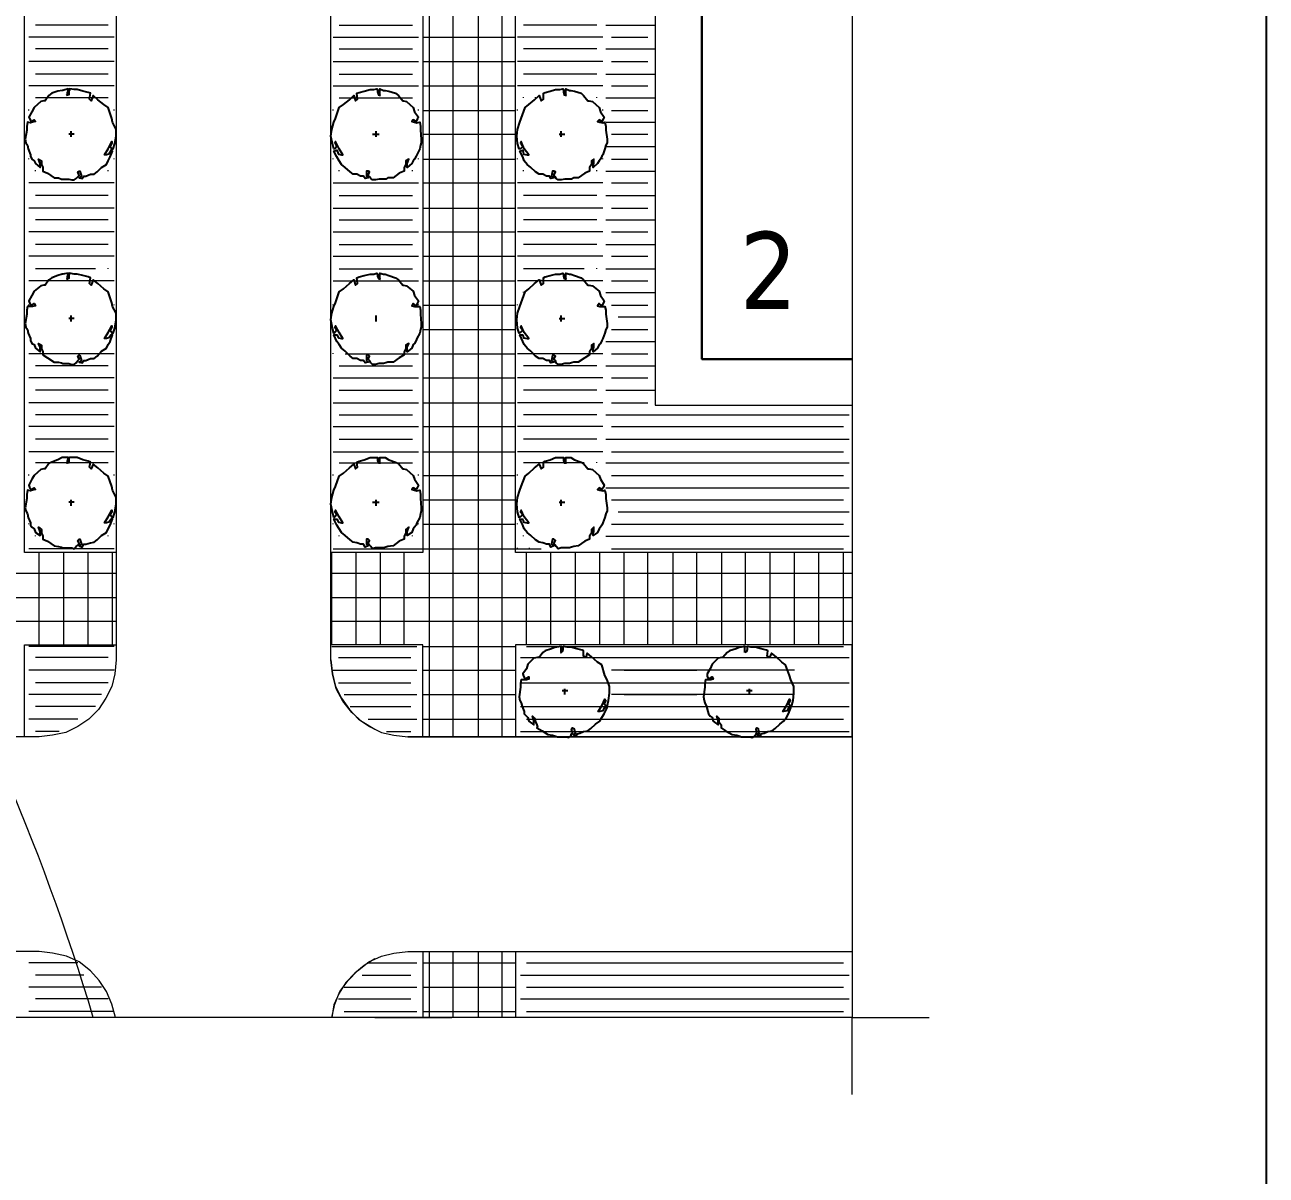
# Model space of a CAD drawing. Extents: x -39.3 to 16.4, y 0 to 11.7.
# Drawn here: x 13.631 to 16.425, y 5.845 to 8.434 of the extents above; entities that cross this region are included whole.
import ezdxf

# ---------------------------------------------------------------- set-up
doc = ezdxf.new("R2010")
doc.units = 0
doc.header["$MEASUREMENT"] = 0
doc.layers.add('PDF _Геометрия', color=7, linetype='Continuous')
doc.layers.add('PDF _Текст', color=7, linetype='Continuous')
doc.styles.add('PDF Tahoma', font='tahoma.ttf')

msp = doc.modelspace()

# ---------------------------------------------------------------- linework, layer by layer
at = {"layer": 'PDF _Геометрия', "lineweight": 25}
for points in [[(0.1083, 0), (0.1083, 11.69), (16.425, 11.69), (16.425, 0)], [(13.725, 8.275), (13.7267, 8.2767), (13.7267, 8.2783), (13.7267, 8.2817), (13.7283, 8.285), (13.7283, 8.29), (13.7167, 8.2867), (13.715, 8.2867), (13.705, 8.285), (13.6917, 8.28), (13.685, 8.275), (13.6767, 8.2633), (13.6733, 8.2633), (13.6667, 8.2617), (13.6517, 8.2483), (13.6467, 8.2383), (13.64, 8.2267), (13.6417, 8.2233), (13.645, 8.2167), (13.6517, 8.22), (13.655, 8.2167), (13.6483, 8.215), (13.6433, 8.2133), (13.6367, 8.215), (13.635, 8.205), (13.635, 8.1967), (13.6317, 8.1767), (13.6333, 8.1683), (13.6367, 8.1633), (13.6383, 8.155), (13.6433, 8.1417), (13.6433, 8.1383), (13.6467, 8.1317), (13.6517, 8.1283), (13.655, 8.1217), (13.665, 8.1133), (13.665, 8.1167), (13.665, 8.1217), (13.6617, 8.1317), (13.6683, 8.1283), (13.6683, 8.12), (13.6717, 8.1133), (13.6717, 8.1083), (13.6717, 8.105), (13.6817, 8.1), (13.6967, 8.09), (13.7067, 8.09), (13.7133, 8.0867), (13.7167, 8.0867), (13.73, 8.0867), (13.7367, 8.085), (13.7417, 8.085), (13.7467, 8.0883), (13.75, 8.0917), (13.7533, 8.095), (13.75, 8.1033), (13.7533, 8.105), (13.755, 8.105), (13.7583, 8.0933), (13.7533, 8.09), (13.76, 8.0883), (13.7633, 8.0933), (13.7683, 8.0933), (13.7783, 8.0983), (13.7867, 8.0983), (13.7933, 8.1033), (13.8033, 8.1133), (13.815, 8.12), (13.8183, 8.1283), (13.8233, 8.1367), (13.8283, 8.15), (13.825, 8.1517), (13.82, 8.1433), (13.815, 8.1417), (13.81, 8.1417), (13.8183, 8.155), (13.8267, 8.1717), (13.8267, 8.1683), (13.8233, 8.16), (13.8267, 8.155), (13.83, 8.155), (13.8333, 8.1667), (13.8367, 8.1833), (13.8367, 8.1983), (13.8283, 8.215), (13.8267, 8.2233), (13.8183, 8.2483), (13.8083, 8.255), (13.795, 8.265), (13.785, 8.275), (13.78, 8.2633), (13.7767, 8.2667), (13.7783, 8.28), (13.7733, 8.2817), (13.7617, 8.285), (13.7483, 8.2883), (13.7417, 8.2883), (13.7317, 8.29), (13.7317, 8.2867), (13.73, 8.2867), (13.73, 8.2833), (13.73, 8.2767)], [(14.4317, 8.275), (14.43, 8.2767), (14.43, 8.2783), (14.43, 8.2817), (14.43, 8.285), (14.43, 8.29), (14.4383, 8.2867), (14.4417, 8.2867), (14.45, 8.285), (14.465, 8.28), (14.4717, 8.275), (14.4817, 8.2633), (14.4833, 8.2633), (14.49, 8.2617), (14.505, 8.2483), (14.5083, 8.2383), (14.5167, 8.2267), (14.515, 8.2233), (14.5117, 8.2167), (14.505, 8.22), (14.5017, 8.2167), (14.5083, 8.215), (14.5133, 8.2133), (14.52, 8.215), (14.5217, 8.205), (14.5217, 8.1967), (14.5233, 8.1767), (14.5233, 8.1683), (14.5217, 8.1633), (14.52, 8.155), (14.5133, 8.1417), (14.5117, 8.1383), (14.5083, 8.1317), (14.505, 8.1283), (14.5017, 8.1217), (14.4917, 8.1133), (14.4917, 8.1167), (14.4917, 8.1217), (14.495, 8.1317), (14.4883, 8.1283), (14.4883, 8.12), (14.485, 8.1133), (14.485, 8.1083), (14.485, 8.105), (14.4733, 8.1), (14.46, 8.09), (14.4483, 8.09), (14.4433, 8.0867), (14.4383, 8.0867), (14.4283, 8.0867), (14.42, 8.085), (14.4133, 8.085), (14.41, 8.0883), (14.4067, 8.0917), (14.4033, 8.095), (14.4067, 8.1033), (14.4033, 8.105), (14.4, 8.105), (14.4, 8.0933), (14.4033, 8.09), (14.3967, 8.0883), (14.3933, 8.0933), (14.3867, 8.0933), (14.3783, 8.0983), (14.37, 8.0983), (14.3633, 8.1033), (14.3517, 8.1133), (14.3433, 8.12), (14.3383, 8.1283), (14.3333, 8.1367), (14.3267, 8.15), (14.3333, 8.1517), (14.3367, 8.1433), (14.3433, 8.1417), (14.3467, 8.1417), (14.3383, 8.155), (14.33, 8.1717), (14.3283, 8.1683), (14.3333, 8.16), (14.3283, 8.155), (14.3267, 8.155), (14.3233, 8.1667), (14.32, 8.1833), (14.3217, 8.1983), (14.3267, 8.215), (14.33, 8.2233), (14.3383, 8.2483), (14.3483, 8.255), (14.3617, 8.265), (14.3717, 8.275), (14.375, 8.2633), (14.38, 8.2667), (14.3783, 8.28), (14.3833, 8.2817), (14.395, 8.285), (14.4083, 8.2883), (14.4167, 8.2883), (14.4233, 8.29), (14.425, 8.2867), (14.425, 8.2833), (14.4267, 8.2767)], [(14.85, 8.275), (14.8483, 8.2767), (14.8483, 8.2783), (14.8483, 8.2817), (14.8483, 8.285), (14.8483, 8.29), (14.8567, 8.2867), (14.86, 8.2867), (14.8683, 8.285), (14.8833, 8.28), (14.8883, 8.275), (14.8983, 8.2633), (14.9, 8.2633), (14.9083, 8.2617), (14.9233, 8.2483), (14.9267, 8.2383), (14.935, 8.2267), (14.9333, 8.2233), (14.93, 8.2167), (14.9233, 8.22), (14.92, 8.2167), (14.925, 8.215), (14.9317, 8.2133), (14.9367, 8.215), (14.9383, 8.205), (14.9383, 8.1967), (14.9417, 8.1767), (14.9417, 8.1683), (14.9383, 8.1633), (14.9367, 8.155), (14.9317, 8.1417), (14.93, 8.1383), (14.9267, 8.1317), (14.9233, 8.1283), (14.92, 8.1217), (14.91, 8.1133), (14.91, 8.1167), (14.9117, 8.1217), (14.9117, 8.1317), (14.9067, 8.1283), (14.9067, 8.12), (14.9017, 8.1133), (14.9017, 8.1083), (14.9017, 8.105), (14.8917, 8.1), (14.8767, 8.09), (14.8667, 8.09), (14.8617, 8.0867), (14.8567, 8.0867), (14.8467, 8.0867), (14.8383, 8.085), (14.8317, 8.085), (14.8267, 8.0883), (14.825, 8.0917), (14.8217, 8.095), (14.825, 8.1033), (14.8217, 8.105), (14.8183, 8.105), (14.8167, 8.0933), (14.8217, 8.09), (14.815, 8.0883), (14.8117, 8.0933), (14.805, 8.0933), (14.7967, 8.0983), (14.7883, 8.0983), (14.78, 8.1033), (14.77, 8.1133), (14.7617, 8.12), (14.755, 8.1283), (14.7517, 8.1367), (14.745, 8.15), (14.7517, 8.1517), (14.7533, 8.1433), (14.7617, 8.1417), (14.765, 8.1417), (14.755, 8.155), (14.7483, 8.1717), (14.7467, 8.1683), (14.7517, 8.16), (14.7467, 8.155), (14.7433, 8.155), (14.74, 8.1667), (14.7383, 8.1833), (14.74, 8.1983), (14.745, 8.215), (14.7483, 8.2233), (14.7567, 8.2483), (14.765, 8.255), (14.7783, 8.265), (14.7883, 8.275), (14.7933, 8.2633), (14.7983, 8.2667), (14.7983, 8.28), (14.8017, 8.2817), (14.8133, 8.285), (14.825, 8.2883), (14.835, 8.2883), (14.8417, 8.29), (14.8433, 8.2867), (14.8433, 8.2833), (14.845, 8.2767)], [(13.725, 7.8617), (13.7267, 7.8617), (13.7267, 7.8633), (13.7267, 7.8667), (13.7283, 7.8717), (13.7283, 7.875), (13.7167, 7.8733), (13.715, 7.8733), (13.705, 7.87), (13.6917, 7.865), (13.685, 7.86), (13.6767, 7.8483), (13.6733, 7.8483), (13.6667, 7.8467), (13.6517, 7.835), (13.6467, 7.825), (13.64, 7.8133), (13.6417, 7.8083), (13.645, 7.8017), (13.6517, 7.8067), (13.655, 7.8017), (13.6483, 7.8), (13.6433, 7.8), (13.6367, 7.8), (13.635, 7.7917), (13.635, 7.7833), (13.6317, 7.7617), (13.6333, 7.7533), (13.6367, 7.7483), (13.6383, 7.74), (13.6433, 7.7283), (13.6433, 7.7233), (13.6467, 7.7167), (13.6517, 7.715), (13.655, 7.7067), (13.665, 7.6983), (13.665, 7.7033), (13.665, 7.7083), (13.6617, 7.7167), (13.6683, 7.7133), (13.6683, 7.705), (13.6717, 7.6983), (13.6717, 7.6933), (13.6717, 7.6917), (13.6817, 7.685), (13.6967, 7.675), (13.7067, 7.675), (13.7133, 7.6733), (13.7167, 7.6717), (13.73, 7.6717), (13.7367, 7.67), (13.7417, 7.67), (13.7467, 7.6733), (13.75, 7.6783), (13.7533, 7.6817), (13.75, 7.6883), (13.7533, 7.6917), (13.755, 7.69), (13.7583, 7.6783), (13.7533, 7.675), (13.76, 7.6733), (13.7633, 7.6783), (13.7683, 7.6783), (13.7783, 7.6833), (13.7867, 7.6833), (13.7933, 7.6883), (13.8033, 7.7), (13.815, 7.7067), (13.8183, 7.715), (13.8233, 7.7217), (13.8283, 7.7367), (13.825, 7.7367), (13.82, 7.73), (13.815, 7.7283), (13.81, 7.7283), (13.8183, 7.7417), (13.8267, 7.7567), (13.8267, 7.7533), (13.8233, 7.7467), (13.8267, 7.7417), (13.83, 7.74), (13.8333, 7.7517), (13.8367, 7.77), (13.8367, 7.785), (13.8283, 7.8), (13.8267, 7.8083), (13.8183, 7.8333), (13.8083, 7.84), (13.795, 7.8517), (13.785, 7.86), (13.78, 7.8483), (13.7767, 7.8517), (13.7783, 7.865), (13.7733, 7.8667), (13.7617, 7.87), (13.7483, 7.8733), (13.7417, 7.8733), (13.7317, 7.875), (13.7317, 7.8733), (13.73, 7.8717), (13.73, 7.8683), (13.73, 7.8633)], [(14.4317, 7.8617), (14.43, 7.8617), (14.43, 7.8633), (14.43, 7.8667), (14.43, 7.8717), (14.43, 7.875), (14.4383, 7.8733), (14.4417, 7.8733), (14.45, 7.87), (14.465, 7.865), (14.4717, 7.86), (14.4817, 7.8483), (14.4833, 7.8483), (14.49, 7.8467), (14.505, 7.835), (14.5083, 7.825), (14.5167, 7.8133), (14.515, 7.8083), (14.5117, 7.8017), (14.505, 7.8067), (14.5017, 7.8017), (14.5083, 7.8), (14.5133, 7.8), (14.52, 7.8), (14.5217, 7.7917), (14.5217, 7.7833), (14.5233, 7.7617), (14.5233, 7.7533), (14.5217, 7.7483), (14.52, 7.74), (14.5133, 7.7283), (14.5117, 7.7233), (14.5083, 7.7167), (14.505, 7.715), (14.5017, 7.7067), (14.4917, 7.6983), (14.4917, 7.7033), (14.4917, 7.7083), (14.495, 7.7167), (14.4883, 7.7133), (14.4883, 7.705), (14.485, 7.6983), (14.485, 7.6933), (14.485, 7.6917), (14.4733, 7.685), (14.46, 7.675), (14.4483, 7.675), (14.4433, 7.6733), (14.4383, 7.6717), (14.4283, 7.6717), (14.42, 7.67), (14.4133, 7.67), (14.41, 7.6733), (14.4067, 7.6783), (14.4033, 7.6817), (14.4067, 7.6883), (14.4033, 7.6917), (14.4, 7.69), (14.4, 7.6783), (14.4033, 7.675), (14.3967, 7.6733), (14.3933, 7.6783), (14.3867, 7.6783), (14.3783, 7.6833), (14.37, 7.6833), (14.3633, 7.6883), (14.3517, 7.7), (14.3433, 7.7067), (14.3383, 7.715), (14.3333, 7.7217), (14.3267, 7.7367), (14.3333, 7.7367), (14.3367, 7.73), (14.3433, 7.7283), (14.3467, 7.7283), (14.3383, 7.7417), (14.33, 7.7567), (14.3283, 7.7533), (14.3333, 7.7467), (14.3283, 7.7417), (14.3267, 7.74), (14.3233, 7.7517), (14.32, 7.77), (14.3217, 7.785), (14.3267, 7.8), (14.33, 7.8083), (14.3383, 7.8333), (14.3483, 7.84), (14.3617, 7.8517), (14.3717, 7.86), (14.375, 7.8483), (14.38, 7.8517), (14.3783, 7.865), (14.3833, 7.8667), (14.395, 7.87), (14.4083, 7.8733), (14.4167, 7.8733), (14.4233, 7.875), (14.425, 7.8733), (14.425, 7.8717), (14.425, 7.8683), (14.4267, 7.8633)], [(14.85, 7.8617), (14.8483, 7.8617), (14.8483, 7.8633), (14.8483, 7.8667), (14.8483, 7.8717), (14.8483, 7.875), (14.8567, 7.8733), (14.86, 7.8733), (14.8683, 7.87), (14.8833, 7.865), (14.8883, 7.86), (14.8983, 7.8483), (14.9, 7.8483), (14.9083, 7.8467), (14.9233, 7.835), (14.9267, 7.825), (14.935, 7.8133), (14.9333, 7.8083), (14.93, 7.8017), (14.9233, 7.8067), (14.92, 7.8017), (14.925, 7.8), (14.9317, 7.8), (14.9367, 7.8), (14.9383, 7.7917), (14.9383, 7.7833), (14.9417, 7.7617), (14.9417, 7.7533), (14.9383, 7.7483), (14.9367, 7.74), (14.9317, 7.7283), (14.93, 7.7233), (14.9267, 7.7167), (14.9233, 7.715), (14.92, 7.7067), (14.91, 7.6983), (14.91, 7.7033), (14.9117, 7.7083), (14.9117, 7.7167), (14.9067, 7.7133), (14.9067, 7.705), (14.9017, 7.6983), (14.9017, 7.6933), (14.9017, 7.6917), (14.8917, 7.685), (14.8767, 7.675), (14.8667, 7.675), (14.8617, 7.6733), (14.8567, 7.6717), (14.8467, 7.6717), (14.8383, 7.67), (14.8317, 7.67), (14.8267, 7.6733), (14.825, 7.6783), (14.8217, 7.6817), (14.825, 7.6883), (14.8217, 7.6917), (14.8183, 7.69), (14.8167, 7.6783), (14.8217, 7.675), (14.815, 7.6733), (14.8117, 7.6783), (14.805, 7.6783), (14.7967, 7.6833), (14.7883, 7.6833), (14.78, 7.6883), (14.77, 7.7), (14.7617, 7.7067), (14.755, 7.715), (14.7517, 7.7217), (14.745, 7.7367), (14.7517, 7.7367), (14.7533, 7.73), (14.7617, 7.7283), (14.765, 7.7283), (14.755, 7.7417), (14.7483, 7.7567), (14.7467, 7.7533), (14.7517, 7.7467), (14.7467, 7.7417), (14.7433, 7.74), (14.74, 7.7517), (14.7383, 7.77), (14.74, 7.785), (14.745, 7.8), (14.7483, 7.8083), (14.7567, 7.8333), (14.765, 7.84), (14.7783, 7.8517), (14.7883, 7.86), (14.7933, 7.8483), (14.7983, 7.8517), (14.7983, 7.865), (14.8017, 7.8667), (14.8133, 7.87), (14.825, 7.8733), (14.835, 7.8733), (14.8417, 7.875), (14.8433, 7.8733), (14.8433, 7.8717), (14.8433, 7.8683), (14.845, 7.8633)], [(13.725, 7.4483), (13.7267, 7.4483), (13.7267, 7.4517), (13.7283, 7.4567), (13.7283, 7.46), (13.7167, 7.46), (13.715, 7.46), (13.705, 7.455), (13.6917, 7.45), (13.685, 7.4467), (13.6767, 7.435), (13.6733, 7.435), (13.6667, 7.4333), (13.6517, 7.42), (13.6467, 7.4117), (13.64, 7.3983), (13.6417, 7.3933), (13.645, 7.3883), (13.6517, 7.3917), (13.655, 7.3883), (13.6483, 7.3867), (13.6433, 7.385), (13.6367, 7.3867), (13.635, 7.3767), (13.635, 7.3683), (13.6317, 7.3467), (13.6333, 7.34), (13.6367, 7.3333), (13.6383, 7.325), (13.6433, 7.3133), (13.6433, 7.3083), (13.6467, 7.3033), (13.6517, 7.3), (13.655, 7.2917), (13.665, 7.285), (13.665, 7.29), (13.665, 7.2933), (13.6617, 7.3033), (13.6683, 7.2983), (13.6683, 7.29), (13.6717, 7.2833), (13.6717, 7.28), (13.6717, 7.2767), (13.6817, 7.2717), (13.6967, 7.2617), (13.7067, 7.26), (13.7133, 7.2583), (13.7167, 7.2567), (13.73, 7.2567), (13.7367, 7.2567), (13.7417, 7.255), (13.7467, 7.26), (13.75, 7.2633), (13.7533, 7.2667), (13.75, 7.2733), (13.7533, 7.2767), (13.755, 7.2767), (13.7583, 7.265), (13.7533, 7.2617), (13.76, 7.2583), (13.7633, 7.265), (13.7683, 7.265), (13.7783, 7.2683), (13.7867, 7.27), (13.7933, 7.275), (13.8033, 7.285), (13.815, 7.2917), (13.8183, 7.3), (13.8233, 7.3083), (13.8283, 7.3217), (13.825, 7.3217), (13.82, 7.315), (13.815, 7.3133), (13.81, 7.3133), (13.8183, 7.3267), (13.8267, 7.3417), (13.8267, 7.3383), (13.8233, 7.3317), (13.8267, 7.3267), (13.83, 7.325), (13.8333, 7.3383), (13.8367, 7.355), (13.8367, 7.37), (13.8283, 7.3867), (13.8267, 7.395), (13.8183, 7.4183), (13.8083, 7.425), (13.795, 7.4367), (13.785, 7.445), (13.78, 7.435), (13.7767, 7.4383), (13.7783, 7.45), (13.7733, 7.4517), (13.7617, 7.455), (13.7483, 7.46), (13.7417, 7.46), (13.7317, 7.46), (13.73, 7.4583), (13.73, 7.4533), (13.73, 7.4483)], [(14.4317, 7.4483), (14.43, 7.4483), (14.43, 7.4517), (14.43, 7.4567), (14.43, 7.46), (14.4383, 7.46), (14.4417, 7.46), (14.45, 7.455), (14.465, 7.45), (14.4717, 7.4467), (14.4817, 7.435), (14.4833, 7.435), (14.49, 7.4333), (14.505, 7.42), (14.5083, 7.4117), (14.5167, 7.3983), (14.515, 7.3933), (14.5117, 7.3883), (14.505, 7.3917), (14.5017, 7.3883), (14.5083, 7.3867), (14.5133, 7.385), (14.52, 7.3867), (14.5217, 7.3767), (14.5217, 7.3683), (14.5233, 7.3467), (14.5233, 7.34), (14.5217, 7.3333), (14.52, 7.325), (14.5133, 7.3133), (14.5117, 7.3083), (14.5083, 7.3033), (14.505, 7.3), (14.5017, 7.2917), (14.4917, 7.285), (14.4917, 7.29), (14.4917, 7.2933), (14.495, 7.3033), (14.4883, 7.2983), (14.4883, 7.29), (14.485, 7.2833), (14.485, 7.28), (14.485, 7.2767), (14.4733, 7.2717), (14.46, 7.2617), (14.4483, 7.26), (14.4433, 7.2583), (14.4383, 7.2567), (14.4283, 7.2567), (14.42, 7.2567), (14.4133, 7.255), (14.41, 7.26), (14.4067, 7.2633), (14.4033, 7.2667), (14.4067, 7.2733), (14.4033, 7.2767), (14.4, 7.2767), (14.4, 7.265), (14.4033, 7.2617), (14.3967, 7.2583), (14.3933, 7.265), (14.3867, 7.265), (14.3783, 7.2683), (14.37, 7.27), (14.3633, 7.275), (14.3517, 7.285), (14.3433, 7.2917), (14.3383, 7.3), (14.3333, 7.3083), (14.3267, 7.3217), (14.3333, 7.3217), (14.3367, 7.315), (14.3433, 7.3133), (14.3467, 7.3133), (14.3383, 7.3267), (14.33, 7.3417), (14.3283, 7.3383), (14.3333, 7.3317), (14.3283, 7.3267), (14.3267, 7.325), (14.3233, 7.3383), (14.32, 7.355), (14.3217, 7.37), (14.3267, 7.3867), (14.33, 7.395), (14.3383, 7.4183), (14.3483, 7.425), (14.3617, 7.4367), (14.3717, 7.445), (14.375, 7.435), (14.38, 7.4383), (14.3783, 7.45), (14.3833, 7.4517), (14.395, 7.455), (14.4083, 7.46), (14.4167, 7.46), (14.4233, 7.46), (14.425, 7.46), (14.425, 7.4583), (14.425, 7.4533), (14.4267, 7.4483)], [(14.85, 7.4483), (14.8483, 7.4483), (14.8483, 7.4517), (14.8483, 7.4567), (14.8483, 7.46), (14.8567, 7.46), (14.86, 7.46), (14.8683, 7.455), (14.8833, 7.45), (14.8883, 7.4467), (14.8983, 7.435), (14.9, 7.435), (14.9083, 7.4333), (14.9233, 7.42), (14.9267, 7.4117), (14.935, 7.3983), (14.9333, 7.3933), (14.93, 7.3883), (14.9233, 7.3917), (14.92, 7.3883), (14.925, 7.3867), (14.9317, 7.385), (14.9367, 7.3867), (14.9383, 7.3767), (14.9383, 7.3683), (14.9417, 7.3467), (14.9417, 7.34), (14.9383, 7.3333), (14.9367, 7.325), (14.9317, 7.3133), (14.93, 7.3083), (14.9267, 7.3033), (14.9233, 7.3), (14.92, 7.2917), (14.91, 7.285), (14.91, 7.29), (14.9117, 7.2933), (14.9117, 7.3033), (14.9067, 7.2983), (14.9067, 7.29), (14.9017, 7.2833), (14.9017, 7.28), (14.9017, 7.2767), (14.8917, 7.2717), (14.8767, 7.2617), (14.8667, 7.26), (14.8617, 7.2583), (14.8567, 7.2567), (14.8467, 7.2567), (14.8383, 7.2567), (14.8317, 7.255), (14.8267, 7.26), (14.825, 7.2633), (14.8217, 7.2667), (14.825, 7.2733), (14.8217, 7.2767), (14.8183, 7.2767), (14.8167, 7.265), (14.8217, 7.2617), (14.815, 7.2583), (14.8117, 7.265), (14.805, 7.265), (14.7967, 7.2683), (14.7883, 7.27), (14.78, 7.275), (14.77, 7.285), (14.7617, 7.2917), (14.755, 7.3), (14.7517, 7.3083), (14.745, 7.3217), (14.7517, 7.3217), (14.7533, 7.315), (14.7617, 7.3133), (14.765, 7.3133), (14.755, 7.3267), (14.7483, 7.3417), (14.7467, 7.3383), (14.7517, 7.3317), (14.7467, 7.3267), (14.7433, 7.325), (14.74, 7.3383), (14.7383, 7.355), (14.74, 7.37), (14.745, 7.3867), (14.7483, 7.395), (14.7567, 7.4183), (14.765, 7.425), (14.7783, 7.4367), (14.7883, 7.445), (14.7933, 7.435), (14.7983, 7.4383), (14.7983, 7.45), (14.8017, 7.4517), (14.8133, 7.455), (14.825, 7.46), (14.835, 7.46), (14.8417, 7.46), (14.8433, 7.46), (14.8433, 7.4583), (14.8433, 7.4533), (14.845, 7.4483)], [(14.8367, 7.0217), (14.8383, 7.0217), (14.8383, 7.0233), (14.8383, 7.0267), (14.8383, 7.0317), (14.8383, 7.035), (14.8283, 7.0333), (14.825, 7.0333), (14.8167, 7.03), (14.8017, 7.025), (14.7967, 7.0217), (14.7883, 7.01), (14.785, 7.01), (14.7767, 7.0083), (14.7633, 6.995), (14.76, 6.985), (14.7517, 6.9733), (14.7533, 6.9683), (14.7567, 6.9617), (14.765, 6.9667), (14.765, 6.9617), (14.76, 6.96), (14.7533, 6.96), (14.7483, 6.96), (14.7467, 6.9517), (14.7467, 6.9433), (14.7433, 6.9217), (14.745, 6.9133), (14.7483, 6.9083), (14.75, 6.9), (14.755, 6.8883), (14.755, 6.8833), (14.76, 6.8783), (14.7633, 6.875), (14.765, 6.8667), (14.7767, 6.8583), (14.7767, 6.8633), (14.7767, 6.8683), (14.7733, 6.8783), (14.7783, 6.8733), (14.78, 6.865), (14.7833, 6.8583), (14.785, 6.8533), (14.7833, 6.8517), (14.795, 6.845), (14.8083, 6.8367), (14.8183, 6.835), (14.825, 6.8333), (14.83, 6.8317), (14.84, 6.8317), (14.8483, 6.8317), (14.855, 6.83), (14.86, 6.8333), (14.8617, 6.8383), (14.8633, 6.8417), (14.8617, 6.8483), (14.8633, 6.8517), (14.8667, 6.85), (14.87, 6.8383), (14.865, 6.8367), (14.8717, 6.8333), (14.875, 6.8383), (14.88, 6.84), (14.8883, 6.8433), (14.8983, 6.845), (14.905, 6.85), (14.915, 6.86), (14.925, 6.8667), (14.93, 6.875), (14.935, 6.8833), (14.9417, 6.8967), (14.935, 6.8967), (14.9317, 6.89), (14.925, 6.8883), (14.9217, 6.8883), (14.93, 6.9017), (14.9367, 6.9167), (14.9383, 6.9133), (14.935, 6.9067), (14.9383, 6.9017), (14.9417, 6.9), (14.945, 6.9133), (14.9467, 6.93), (14.9467, 6.945), (14.9417, 6.96), (14.9367, 6.97), (14.93, 6.9933), (14.92, 7), (14.9067, 7.0117), (14.8967, 7.02), (14.8933, 7.01), (14.8883, 7.0133), (14.8883, 7.025), (14.885, 7.0267), (14.8733, 7.03), (14.86, 7.0333), (14.8517, 7.0333), (14.8433, 7.035), (14.8433, 7.0333), (14.8417, 7.0317), (14.8417, 7.0283), (14.84, 7.0233)], [(15.2517, 7.0217), (15.2517, 7.0233), (15.2517, 7.0267), (15.2517, 7.0317), (15.2517, 7.035), (15.2433, 7.0333), (15.24, 7.0333), (15.2317, 7.03), (15.2167, 7.025), (15.2117, 7.0217), (15.2017, 7.01), (15.2, 7.01), (15.1917, 7.0083), (15.1783, 6.995), (15.1733, 6.985), (15.1667, 6.9733), (15.1667, 6.9683), (15.17, 6.9617), (15.1783, 6.9667), (15.18, 6.9617), (15.175, 6.96), (15.1683, 6.96), (15.1633, 6.96), (15.1617, 6.9517), (15.1617, 6.9433), (15.1583, 6.9217), (15.16, 6.9133), (15.1617, 6.9083), (15.165, 6.9), (15.1683, 6.8883), (15.17, 6.8833), (15.1733, 6.8783), (15.1783, 6.875), (15.18, 6.8667), (15.1917, 6.8583), (15.1917, 6.8633), (15.1917, 6.8683), (15.1883, 6.8783), (15.1933, 6.8733), (15.1933, 6.865), (15.1983, 6.8583), (15.1983, 6.8533), (15.1983, 6.8517), (15.2083, 6.845), (15.2233, 6.8367), (15.2333, 6.835), (15.24, 6.8333), (15.2433, 6.8317), (15.255, 6.8317), (15.2633, 6.8317), (15.2683, 6.83), (15.2733, 6.8333), (15.2767, 6.8383), (15.2783, 6.8417), (15.2767, 6.8483), (15.2783, 6.8517), (15.2817, 6.85), (15.2833, 6.8383), (15.2783, 6.8367), (15.2867, 6.8333), (15.2883, 6.8383), (15.295, 6.84), (15.3033, 6.8433), (15.3133, 6.845), (15.32, 6.85), (15.33, 6.86), (15.3383, 6.8667), (15.345, 6.875), (15.35, 6.8833), (15.355, 6.8967), (15.35, 6.8967), (15.3467, 6.89), (15.3383, 6.8883), (15.3367, 6.8883), (15.345, 6.9017), (15.3517, 6.9167), (15.3533, 6.9133), (15.35, 6.9067), (15.3533, 6.9017), (15.3567, 6.9), (15.36, 6.9133), (15.3617, 6.93), (15.3617, 6.945), (15.355, 6.96), (15.3517, 6.97), (15.3433, 6.9933), (15.335, 7), (15.3217, 7.0117), (15.3117, 7.02), (15.3067, 7.01), (15.3017, 7.0133), (15.3033, 7.025), (15.3, 7.0267), (15.2883, 7.03), (15.275, 7.0333), (15.265, 7.0333), (15.2583, 7.035), (15.2567, 7.0333), (15.2567, 7.0317), (15.2567, 7.0283), (15.255, 7.0233)]]:
    msp.add_lwpolyline(points, close=True, dxfattribs=at)
at = {"layer": 'PDF _Геометрия', "lineweight": 13}
for points in [[(13.8367, 10.66), (13.8367, 7.005), (13.8333, 6.9733), (13.8267, 6.945), (13.8133, 6.9183), (13.7967, 6.8933), (13.775, 6.8717), (13.75, 6.855), (13.7233, 6.8417), (13.6933, 6.835), (13.6633, 6.8317), (9.2117, 6.8317)], [(13.8367, 7.2467), (13.63, 7.2467), (13.63, 10.66)], [(14.4183, 6.8483), (14.39, 6.865), (14.3667, 6.8867), (14.3467, 6.9117), (14.3317, 6.94), (14.3233, 6.9733), (14.32, 7.005), (14.32, 10.66)], [(14.5267, 10.66), (14.5267, 7.2467), (14.32, 7.2467)], [(14.5417, 6.8317), (14.5417, 10.66)], [(14.595, 6.8317), (14.595, 10.66)], [(14.6517, 6.8317), (14.6517, 10.66)], [(14.705, 6.8317), (14.705, 10.66)], [(15.4933, 7.2467), (14.735, 7.2467), (14.735, 10.66)], [(13.8183, 8.4333), (13.655, 8.4333)], [(14.3383, 8.4333), (14.5033, 8.4333)], [(14.9183, 8.4333), (14.7533, 8.4333)], [(14.9383, 8.4333), (15.0483, 8.4333)], [(13.8317, 8.4067), (13.64, 8.4067)], [(14.325, 8.4067), (14.5167, 8.4067)], [(14.5267, 8.4067), (14.735, 8.4067)], [(14.9317, 8.4067), (14.74, 8.4067)], [(14.9517, 8.4067), (15.0333, 8.4067)], [(13.8183, 8.38), (13.655, 8.38)], [(14.3383, 8.38), (14.5033, 8.38)], [(14.9183, 8.38), (14.7533, 8.38)], [(14.9383, 8.38), (15.0483, 8.38)], [(13.8317, 8.3517), (13.64, 8.3517)], [(14.325, 8.3517), (14.5167, 8.3517)], [(14.5267, 8.3517), (14.735, 8.3517)], [(14.9317, 8.3517), (14.74, 8.3517)], [(14.9517, 8.3517), (15.0333, 8.3517)], [(13.8183, 8.3233), (13.655, 8.3233)], [(14.3383, 8.3233), (14.5033, 8.3233)], [(14.9183, 8.3233), (14.7533, 8.3233)], [(14.9383, 8.3233), (15.0483, 8.3233)], [(13.8317, 8.2967), (13.64, 8.2967)], [(14.325, 8.2967), (14.5167, 8.2967)], [(14.5267, 8.2967), (14.735, 8.2967)], [(14.9317, 8.2967), (14.74, 8.2967)], [(14.7533, 8.27), (14.7533, 8.2717)], [(14.78, 8.27), (14.78, 8.2717)], [(14.9183, 8.27), (14.9183, 8.2717)], [(14.9517, 8.2967), (15.0333, 8.2967)], [(13.64, 8.2417), (13.64, 8.2433)], [(13.8183, 8.27), (13.655, 8.27)], [(13.8317, 8.2417), (13.8317, 8.2433)], [(14.325, 8.2417), (14.325, 8.2433)], [(14.3383, 8.27), (14.5033, 8.27)], [(14.5167, 8.2417), (14.5167, 8.2433)], [(14.74, 8.2417), (14.74, 8.2433)], [(14.9317, 8.2417), (14.9317, 8.2433)], [(14.9383, 8.27), (15.0483, 8.27)], [(14.5267, 8.2417), (14.735, 8.2417)], [(14.9383, 8.215), (15.0483, 8.215)], [(14.9517, 8.2417), (15.0333, 8.2417)], [(14.5267, 8.1883), (14.735, 8.1883)], [(14.9517, 8.1883), (15.0333, 8.1883)], [(14.7533, 8.16), (14.7533, 8.1617)], [(14.9383, 8.16), (15.0483, 8.16)], [(13.64, 8.1317), (13.64, 8.1333)], [(13.8317, 8.1317), (13.8317, 8.1333)], [(14.325, 8.1317), (14.325, 8.1333)], [(14.5167, 8.1317), (14.5167, 8.1333)], [(14.5267, 8.1317), (14.735, 8.1317)], [(14.74, 8.1317), (14.74, 8.1333)], [(14.9317, 8.1317), (14.9317, 8.1333)], [(14.9517, 8.1317), (15.0333, 8.1317)], [(13.655, 8.105), (13.655, 8.1067)], [(13.8183, 8.105), (13.8183, 8.1067)], [(14.3383, 8.105), (14.3383, 8.1067)], [(14.5033, 8.105), (14.5033, 8.1067)], [(14.7533, 8.105), (14.7533, 8.1067)], [(14.9183, 8.105), (14.9183, 8.1067)], [(14.9383, 8.105), (15.0483, 8.105)], [(13.8317, 8.0783), (13.64, 8.0783)], [(14.325, 8.0783), (14.5167, 8.0783)], [(14.5267, 8.0783), (14.735, 8.0783)], [(14.9317, 8.0783), (14.74, 8.0783)], [(14.9517, 8.0783), (15.0333, 8.0783)], [(13.8183, 8.05), (13.655, 8.05)], [(14.3383, 8.05), (14.5033, 8.05)], [(14.9183, 8.05), (14.7533, 8.05)], [(14.9383, 8.05), (15.0483, 8.05)], [(13.8317, 8.0217), (13.64, 8.0217)], [(14.325, 8.0217), (14.5167, 8.0217)], [(14.5267, 8.0217), (14.735, 8.0217)], [(14.9317, 8.0217), (14.74, 8.0217)], [(14.9517, 8.0217), (15.0333, 8.0217)], [(13.8183, 7.995), (13.655, 7.995)], [(14.3383, 7.995), (14.5033, 7.995)], [(14.9183, 7.995), (14.7533, 7.995)], [(14.9383, 7.995), (15.0483, 7.995)], [(13.8317, 7.9683), (13.64, 7.9683)], [(14.325, 7.9683), (14.5167, 7.9683)], [(14.5267, 7.9683), (14.735, 7.9683)], [(14.9317, 7.9683), (14.74, 7.9683)], [(14.9517, 7.9683), (15.0333, 7.9683)], [(13.8183, 7.94), (13.655, 7.94)], [(14.3383, 7.94), (14.5033, 7.94)], [(14.9183, 7.94), (14.7533, 7.94)], [(14.9383, 7.94), (15.0483, 7.94)], [(13.8317, 7.9133), (13.64, 7.9133)], [(14.325, 7.9133), (14.5167, 7.9133)], [(14.5267, 7.9133), (14.735, 7.9133)], [(14.9317, 7.9133), (14.74, 7.9133)], [(14.9517, 7.9133), (15.0333, 7.9133)], [(13.79, 7.885), (13.655, 7.885)], [(13.8183, 7.885), (13.8183, 7.8867)], [(14.3383, 7.885), (14.5033, 7.885)], [(14.89, 7.885), (14.7533, 7.885)], [(14.9183, 7.885), (14.9183, 7.8867)], [(14.9383, 7.885), (15.0483, 7.885)], [(13.8317, 7.8583), (13.64, 7.8583)], [(13.7783, 7.8583), (13.7783, 7.86)], [(14.325, 7.8583), (14.5167, 7.8583)], [(14.3783, 7.8583), (14.3783, 7.86)], [(14.5267, 7.8583), (14.735, 7.8583)], [(14.9317, 7.8583), (14.74, 7.8583)], [(14.7933, 7.8583), (14.7933, 7.86)], [(14.9517, 7.8583), (15.0333, 7.8583)], [(14.7533, 7.8317), (14.7533, 7.8333)], [(14.9383, 7.8317), (15.0483, 7.8317)], [(13.64, 7.8033), (13.64, 7.805)], [(13.8317, 7.8033), (13.8317, 7.805)], [(14.325, 7.8033), (14.325, 7.805)], [(14.5167, 7.8033), (14.5167, 7.805)], [(14.5267, 7.8033), (14.735, 7.8033)], [(14.74, 7.8033), (14.74, 7.805)], [(14.9317, 7.8033), (14.9317, 7.805)], [(14.9517, 7.8033), (15.0333, 7.8033)], [(14.9667, 7.7767), (15.0483, 7.7767)], [(14.5267, 7.7483), (14.735, 7.7483)], [(14.74, 7.7483), (14.74, 7.75)], [(14.9517, 7.7483), (15.0333, 7.7483)], [(14.9383, 7.7217), (15.0483, 7.7217)], [(13.8317, 7.6933), (13.64, 7.6933)], [(14.325, 7.6933), (14.325, 7.695)], [(14.3517, 7.6933), (14.5167, 7.6933)], [(14.5267, 7.6933), (14.735, 7.6933)], [(14.9317, 7.6933), (14.74, 7.6933)], [(14.9517, 7.6933), (15.0333, 7.6933)], [(13.8183, 7.6667), (13.655, 7.6667)], [(14.3383, 7.6667), (14.5033, 7.6667)], [(14.9183, 7.6667), (14.7533, 7.6667)], [(14.9383, 7.6667), (15.0483, 7.6667)], [(13.8317, 7.64), (13.64, 7.64)], [(14.325, 7.64), (14.5167, 7.64)], [(14.5267, 7.64), (14.735, 7.64)], [(14.9317, 7.64), (14.74, 7.64)], [(14.9517, 7.64), (15.0333, 7.64)], [(13.8183, 7.6117), (13.655, 7.6117)], [(14.3383, 7.6117), (14.5033, 7.6117)], [(14.9183, 7.6117), (14.7533, 7.6117)], [(14.9383, 7.6117), (15.0483, 7.6117)], [(13.8317, 7.5833), (13.64, 7.5833)], [(14.325, 7.5833), (14.5167, 7.5833)], [(14.5267, 7.5833), (14.735, 7.5833)], [(14.9317, 7.5833), (14.74, 7.5833)], [(14.9517, 7.5833), (15.0333, 7.5833)], [(13.8183, 7.5567), (13.655, 7.5567)], [(14.3383, 7.5567), (14.5033, 7.5567)], [(14.9183, 7.5567), (14.7533, 7.5567)], [(14.9383, 7.5567), (15.4867, 7.5567)], [(13.8317, 7.53), (13.64, 7.53)], [(14.325, 7.53), (14.5167, 7.53)], [(14.5267, 7.53), (14.735, 7.53)], [(14.9317, 7.53), (14.74, 7.53)], [(14.9517, 7.53), (15.4733, 7.53)], [(13.8183, 7.5017), (13.655, 7.5017)], [(14.3383, 7.5017), (14.5033, 7.5017)], [(14.9183, 7.5017), (14.7533, 7.5017)], [(14.9383, 7.5017), (15.4867, 7.5017)], [(13.8317, 7.4733), (13.64, 7.4733)], [(14.325, 7.4733), (14.5167, 7.4733)], [(14.5267, 7.4733), (14.735, 7.4733)], [(14.9317, 7.4733), (14.74, 7.4733)], [(14.9517, 7.4733), (15.4733, 7.4733)], [(13.8183, 7.4483), (13.655, 7.4483)], [(14.3383, 7.4483), (14.5033, 7.4483)], [(14.89, 7.4483), (14.7533, 7.4483)], [(14.9183, 7.4483), (14.9183, 7.45)], [(14.9383, 7.4483), (15.4867, 7.4483)], [(13.64, 7.42), (13.64, 7.4217)], [(13.8317, 7.42), (13.8317, 7.4217)], [(14.325, 7.42), (14.325, 7.4217)], [(14.5167, 7.42), (14.5167, 7.4217)], [(14.5267, 7.42), (14.735, 7.42)], [(14.74, 7.42), (14.74, 7.4217)], [(14.9517, 7.42), (15.4733, 7.42)], [(14.9383, 7.3917), (15.4867, 7.3917)], [(14.5267, 7.365), (14.735, 7.365)], [(14.9517, 7.365), (15.4733, 7.365)], [(14.9667, 7.3383), (15.4867, 7.3383)], [(13.64, 7.31), (13.64, 7.3117)], [(13.8317, 7.31), (13.8317, 7.3117)], [(14.325, 7.31), (14.325, 7.3117)], [(14.5167, 7.31), (14.5167, 7.3117)], [(14.5267, 7.31), (14.735, 7.31)], [(14.74, 7.31), (14.74, 7.3117)], [(14.9517, 7.31), (15.4733, 7.31)], [(13.655, 7.2833), (13.655, 7.285)], [(13.8183, 7.2833), (13.8183, 7.285)], [(14.3383, 7.2833), (14.3383, 7.285)], [(14.5033, 7.2833), (14.5033, 7.285)], [(14.7533, 7.2833), (14.7533, 7.285)], [(14.9383, 7.2833), (15.4867, 7.2833)], [(13.8317, 7.255), (13.64, 7.255)], [(13.6633, 7.0383), (13.6633, 7.2467)], [(13.7183, 7.0383), (13.7183, 7.2467)], [(13.7733, 7.0383), (13.7733, 7.2467)], [(13.8283, 7.0383), (13.8283, 7.2467)], [(14.3217, 7.0383), (14.3217, 7.2467)], [(14.325, 7.255), (14.7933, 7.255)], [(14.3767, 7.0383), (14.3767, 7.2467)], [(14.4317, 7.0383), (14.4317, 7.2467)], [(14.485, 7.0383), (14.485, 7.2467)], [(14.5267, 7.255), (14.735, 7.255)], [(14.74, 7.255), (14.74, 7.2567)], [(14.76, 7.0383), (14.76, 7.2467)], [(14.7667, 7.255), (14.7667, 7.2567)], [(14.815, 7.0383), (14.815, 7.2467)], [(14.87, 7.0383), (14.87, 7.2467)], [(14.925, 7.0383), (14.925, 7.2467)], [(14.9517, 7.255), (15.4733, 7.255)], [(14.98, 7.0383), (14.98, 7.2467)], [(15.0333, 7.0383), (15.0333, 7.2467)], [(15.09, 7.0383), (15.09, 7.2467)], [(15.1433, 7.0383), (15.1433, 7.2467)], [(15.2, 7.0383), (15.2, 7.2467)], [(15.2533, 7.0383), (15.2533, 7.2467)], [(15.3083, 7.0383), (15.3083, 7.2467)], [(15.3633, 7.0383), (15.3633, 7.2467)], [(15.4183, 7.0383), (15.4183, 7.2467)], [(15.4733, 7.0383), (15.4733, 7.2467)], [(10.7633, 7.2), (12.665, 7.2), (12.79, 7.2), (13.3683, 7.2), (13.8367, 7.2)], [(14.32, 7.2), (15.4933, 7.2)], [(10.7933, 7.145), (12.665, 7.145), (12.825, 7.145), (13.4017, 7.145), (13.8367, 7.145)], [(14.32, 7.145), (15.4933, 7.145)], [(10.8217, 7.0917), (12.665, 7.0917), (12.8617, 7.0917), (13.435, 7.0917), (13.8367, 7.0917)], [(14.32, 7.0917), (15.4933, 7.0917)], [(13.63, 6.8317), (13.63, 7.0383), (13.8367, 7.0383)], [(13.8317, 7.035), (13.64, 7.035)], [(14.5267, 6.8317), (14.5267, 7.0383), (14.32, 7.0383)], [(14.3217, 7.035), (14.5133, 7.035)], [(14.5267, 7.035), (14.735, 7.035)], [(15.4933, 7.0383), (14.735, 7.0383), (14.735, 6.8317)], [(14.76, 7.035), (15.4733, 7.035)], [(13.8183, 7.01), (13.655, 7.01)], [(14.32, 7.005), (14.3233, 6.9733), (14.33, 6.945), (14.3433, 6.9183), (14.3617, 6.8933), (14.3817, 6.8717), (14.4067, 6.855), (14.4333, 6.8417), (14.4617, 6.835), (14.4933, 6.8317), (15.4933, 6.8317), (14.4933, 6.8317)], [(14.3367, 7.01), (14.5, 7.01)], [(14.7467, 7.01), (15.4867, 7.01)], [(14.9117, 7.01), (15.185, 7.01)], [(13.8317, 6.9817), (13.64, 6.9817)], [(14.3217, 6.9817), (14.5133, 6.9817)], [(14.5267, 6.9817), (14.735, 6.9817)], [(15.3633, 6.9817), (14.9517, 6.9817)], [(14.98, 6.9817), (15.1433, 6.9817)], [(13.8183, 6.9533), (13.655, 6.9533)], [(14.3367, 6.9533), (14.5, 6.9533)], [(14.7467, 6.9533), (15.4867, 6.9533)], [(14.9667, 6.9533), (15.1583, 6.9533)], [(13.8033, 6.9267), (13.64, 6.9267)], [(14.35, 6.9267), (14.5133, 6.9267)], [(14.5267, 6.9267), (14.735, 6.9267)], [(15.3633, 6.9267), (14.9517, 6.9267)], [(14.98, 6.9267), (15.1433, 6.9267)], [(13.79, 6.9), (13.655, 6.9)], [(14.3633, 6.9), (14.5, 6.9)], [(14.7467, 6.9), (15.4867, 6.9)], [(14.9383, 6.9), (15.1583, 6.9)], [(13.75, 6.8717), (13.64, 6.8717)], [(14.4033, 6.8717), (14.5133, 6.8717)], [(14.5267, 6.8717), (14.735, 6.8717)], [(14.76, 6.8717), (15.4733, 6.8717)], [(14.9517, 6.8717), (15.1717, 6.8717)], [(13.7083, 6.8433), (13.655, 6.8433)], [(14.445, 6.8433), (14.5, 6.8433)], [(14.7467, 6.8433), (15.4867, 6.8433)], [(14.9117, 6.8433), (15.185, 6.8433)], [(13.835, 6.2), (13.8267, 6.23), (13.815, 6.2583), (13.7983, 6.2833), (13.7783, 6.305), (13.7533, 6.325), (13.725, 6.3383), (13.6933, 6.345), (13.6633, 6.3483), (9.2117, 6.3483)], [(14.4183, 6.3317), (14.395, 6.3167), (14.3733, 6.3), (14.3533, 6.2783), (14.3383, 6.255), (14.3267, 6.2283), (14.3217, 6.2), (14.3283, 6.23), (14.34, 6.2583), (14.3583, 6.2833), (14.38, 6.305), (14.405, 6.325), (14.4333, 6.3383), (14.4617, 6.345), (14.4933, 6.3483), (15.4933, 6.3483)], [(14.5267, 6.3483), (14.5267, 6.2)], [(14.5417, 6.2), (14.5417, 6.3483)], [(14.595, 6.2), (14.595, 6.3483)], [(14.6517, 6.2), (14.6517, 6.3483)], [(14.705, 6.2), (14.705, 6.3483)], [(14.735, 6.3483), (14.735, 6.2)], [(13.75, 6.3233), (13.64, 6.3233)], [(14.4033, 6.3233), (14.5133, 6.3233)], [(14.5267, 6.3233), (14.735, 6.3233)], [(14.76, 6.3233), (15.4733, 6.3233)], [(13.7633, 6.295), (13.655, 6.295)], [(14.39, 6.295), (14.5, 6.295)], [(14.7467, 6.295), (15.4867, 6.295)], [(13.8033, 6.2683), (13.64, 6.2683)], [(14.35, 6.2683), (14.5133, 6.2683)], [(14.5267, 6.2683), (14.735, 6.2683)], [(14.76, 6.2683), (15.4733, 6.2683)], [(13.8183, 6.2417), (13.655, 6.2417)], [(14.3367, 6.2417), (14.5, 6.2417)], [(14.7467, 6.2417), (15.4867, 6.2417)], [(13.8317, 6.2133), (13.64, 6.2133)], [(14.35, 6.2133), (14.5133, 6.2133)], [(14.5267, 6.2133), (14.735, 6.2133)], [(14.76, 6.2133), (15.4733, 6.2133)], [(14.4183, 6.2), (14.5917, 6.2)], [(15.4933, 6.0267), (15.4933, 6.2), (15.6667, 6.2)]]:
    msp.add_lwpolyline(points, dxfattribs=at)
for points in [[(15.4933, 10.66), (15.4933, 6.2), (9.2117, 6.2), (9.2117, 10.66)], [(14.735, 7.0383), (14.735, 6.8317), (15.4933, 6.8317), (15.4933, 7.0383)]]:
    msp.add_lwpolyline(points, close=True, dxfattribs=at)
at = {"layer": 'PDF _Геометрия', "lineweight": 9}
msp.add_lwpolyline([(15.4933, 9.7183), (15.05, 9.7183), (15.05, 7.5783), (15.4933, 7.5783)], dxfattribs=at)
at = {"layer": 'PDF _Геометрия', "lineweight": 30}
msp.add_lwpolyline([(15.4933, 9.6133), (15.155, 9.6133), (15.155, 7.6817), (15.4933, 7.6817)], dxfattribs=at)
at = {"layer": 'PDF _Геометрия', "lineweight": 25}
for points in [[(13.7417, 8.1883), (13.73, 8.1883)], [(13.735, 8.1817), (13.735, 8.195)], [(14.4133, 8.1883), (14.4283, 8.1883)], [(14.4217, 8.1817), (14.4217, 8.195)], [(14.8333, 8.1883), (14.8467, 8.1883)], [(14.8383, 8.1817), (14.8383, 8.195)], [(13.7417, 7.7733), (13.73, 7.7733)], [(13.735, 7.7667), (13.735, 7.78)], [(14.4217, 7.7667), (14.4217, 7.78)], [(14.8333, 7.7733), (14.8467, 7.7733)], [(14.8383, 7.7667), (14.8383, 7.78)], [(13.7417, 7.36), (13.73, 7.36)], [(13.735, 7.3517), (13.735, 7.365)], [(14.4133, 7.36), (14.4283, 7.36)], [(14.4217, 7.3517), (14.4217, 7.365)], [(14.8333, 7.36), (14.8467, 7.36)], [(14.8383, 7.3517), (14.8383, 7.365)], [(14.8533, 6.935), (14.84, 6.935)], [(14.8467, 6.9267), (14.8467, 6.94)], [(15.2683, 6.935), (15.255, 6.935)], [(15.2617, 6.9267), (15.2617, 6.94)]]:
    msp.add_lwpolyline(points, dxfattribs=at)
at = {"layer": 'PDF _Геометрия', "lineweight": 13}
msp.add_arc((8.8384, 4.7163), 5.1643, 16.6961, 43.8395, dxfattribs=at)

# ---------------------------------------------------------------- texts
at = {"layer": 'PDF _Текст', "insert": (15.2399, 7.7949), "char_height": 0.1734, "attachment_point": 7, "style": 'PDF Tahoma'}
msp.add_mtext('2', dxfattribs=at)

doc.saveas('drawing.dxf')
